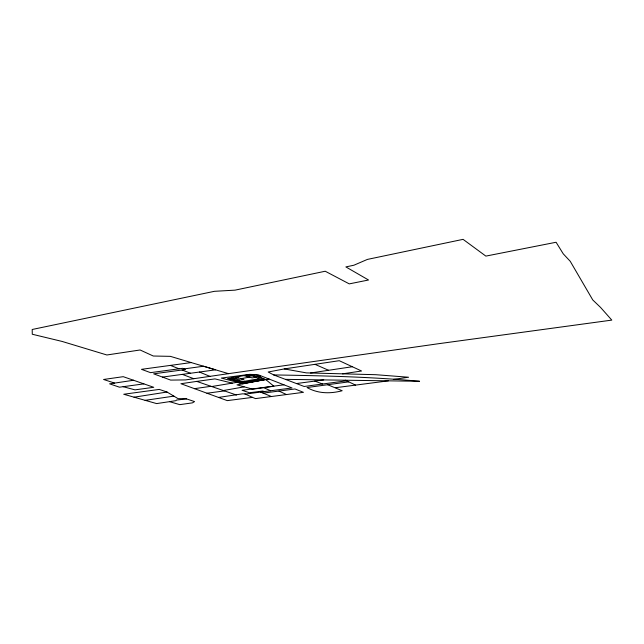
<?xml version="1.0" encoding="UTF-8"?>
<svg xmlns="http://www.w3.org/2000/svg" width="644" height="644" viewBox="0 0 644 644"><rect width="100%" height="100%" fill="white"/><g stroke="black" fill="none" stroke-linecap="round" stroke-linejoin="round"><path stroke-width="0.97" d="M342.487 373.842L361.558 371.008L339.259 360.696L284.278 368.923L268.186 372.015L273.692 374.929L304.145 386.472L346.553 380.805L355.552 385.104L388.388 380.837L419.582 381.288C371.065 376.821 322.378 375.71 273.692 374.929M230.158 379.388L238.433 377.891M246.773 376.386L255.177 374.864L260.595 376.394L252.223 377.899L243.979 375.605M231.985 379.203L234.996 378.664L231.848 377.811M252.681 375.46L248.318 376.249L245.211 375.388M241.154 378.64L249.47 377.134M235.688 380.878L243.923 379.397L235.615 377.126M240.776 381.57L244.607 381.264M261.311 377.891L256.988 378.672L259.999 379.509M243.054 383.776L237 384.862L252.746 389.193L273.893 386.223L265.714 379.525L243.054 383.776L237.185 382.319L211.699 386.545L196.75 381.393L180.924 383.719L227.276 400.624L252.561 397.38L255.459 398.604L303.437 392.333L294.968 388.96L263.122 393.13L260.514 392.083M265.94 379.71L269.289 379.115L292.014 387.954L245.911 394.007L242.514 393.838L218.501 397.429M211.699 386.545L223.388 390.538L244.116 386.875M134.016 397.195L167.046 392.035L178.05 398.644L185.915 398.692L194.56 401.59L192.443 402.862L179.805 404.649L169.501 401.655L156.621 403.587L123.728 394.249L159.261 389.411L167.046 392.035M143.894 383.88L133.59 380.266L109.593 383.832L119.462 387.189L143.894 383.88L153.739 387.302L134.99 389.862L123.149 386.69M169.501 401.655L176.013 400.649L176.4 400.077L186.527 398.902M310.513 372.997L352.292 366.734M228.507 373.657L185.496 379.92L170.644 380.097L153.65 373.834L185.456 369.535L182.59 368.32L150.519 372.651L141.495 369.334L191.204 362.572L228.507 373.657L437.743 343.824L611.8 320.108L600.546 307.405L592.77 299.959L570.23 261.295L563.242 253.825L556.094 242.257L485.858 256.103L463.084 239.351L367.402 259.411L353.878 265.231L345.86 266.914L368.537 280.003L349.265 283.875L325.228 271.237L235.036 290.146L214.428 291.313L32.2 329.487L32.281 334.244L62.098 341.433L106.88 354.981L140.094 349.982L153.28 356.019L170.354 356.349L191.204 362.572M145.093 400.343L173.88 396.132M194.496 388.654L210.95 386.311M393.355 379.421L408.578 377.239L375.718 374.695L306.375 372.884L284.278 368.923M283.988 384.806L242.096 390.304L249.542 392.76L262.76 391.029L264.241 391.6M183.991 368.915L203.544 366.235L215.611 369.825L162.505 377.086M196.75 381.393L214.959 378.897L232.283 383.116M348.758 381.86L307.011 387.535C317.983 393.685 330.163 393.911 342.197 390.739L327.683 384.726M206.925 393.234L224.41 390.9L236.485 395.038M296.586 383.526L323.715 379.912L388.388 380.837M335.766 387.68L355.552 385.104M285.534 379.356L323.715 379.912M243.038 382.48L245.187 383.059L264.926 379.541L262.816 378.954M228.829 378.358L241.621 381.795L255.475 379.324L257.656 379.928M234.287 378.648L239.801 380.137M252.875 380.725L255.008 381.312M250.967 375.629L256.401 377.151M114.543 383.067L103.595 379.477L123.229 376.676L133.59 380.266M223.388 390.538L224.41 390.9M314.811 381.095L322.515 383.977M182.341 374.381L193.755 378.696M182.059 369.994L190.592 373.262M170.443 365.414L179.04 368.795M263.122 393.13L271.43 396.527M199.423 372.047L209.904 376.346M315.029 364.351L328.593 370.292M252.561 397.38L244.881 393.927M263.702 387.656L270.641 390.763M278.973 391.061L286.491 394.555M345.369 380.193L346.553 380.805M249.582 374.591L227.557 378.592L242.571 382.617L264.314 378.736L249.582 374.591M268.878 378.946L242.514 383.631L221.311 378.076L249.566 374.365L257.874 374.679L268.878 378.946"/></g></svg>
